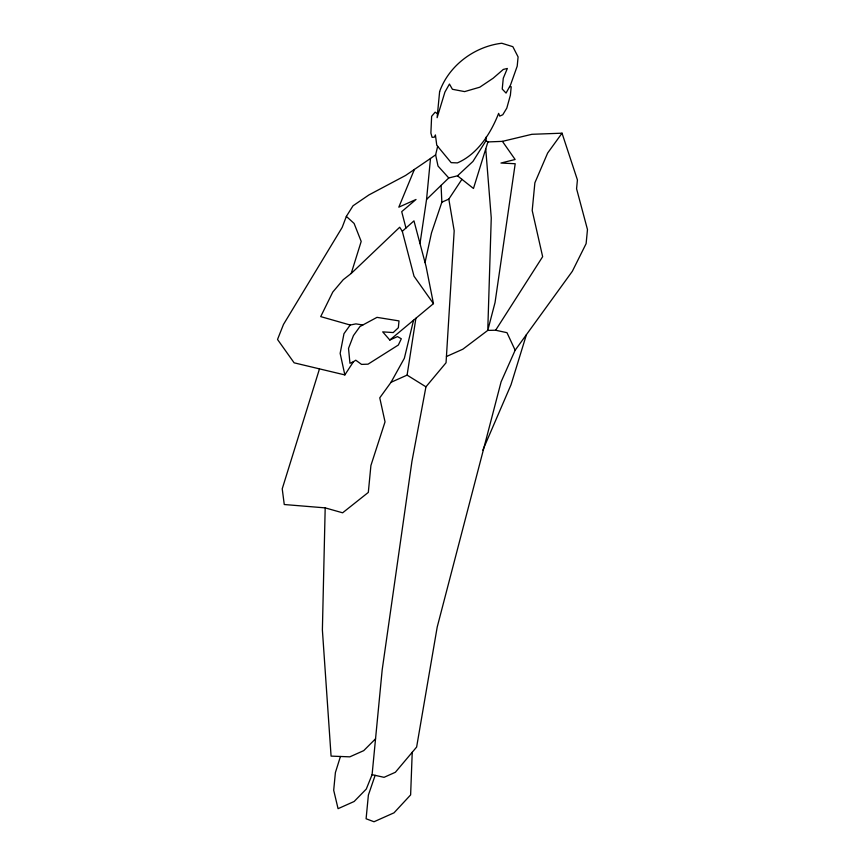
<?xml version="1.0" encoding="UTF-8"?>
<svg xmlns="http://www.w3.org/2000/svg" width="865" height="865" viewBox="0 0 865 865"><rect width="100%" height="100%" fill="white"/><g stroke="black" fill="none" stroke-linecap="round" stroke-linejoin="round"><path stroke-width="1.3" d="M319.488 368.868L282.228 488.833L284.261 504.522L325.186 507.874L322.386 629.958L331.079 756.118L349.806 756.843L363.722 750.636L375.551 738.807M412.227 752.269L410.626 794.903L394.018 812.819L374.015 821.75L366.1 818.766L368.382 795.076L375.14 775.343M420.001 243.584L426.553 199.447L430.5 158.468L435.625 154.857L437.658 146.347M340.442 756.486L335.393 772.586L333.695 790.264L338.064 808.678L354.153 801.487L366.284 789.053L372.091 774.672L382.189 669.834L411.924 461.467L425.948 386.817L446.048 362.759L454.19 230.804L448.816 199.101L461.921 179.315M426.553 199.447L448.762 177.963L457.499 175.822L472.95 161.431L485.989 140.703L486.368 136.724M325.186 507.874L342.627 512.804L368.317 492.412L370.912 465.5L385.033 421.861L379.757 397.835L391.023 382.308L407.101 375.118L415.892 318.266M425.039 262.528L431.505 232.858L441.864 202.205L441.074 185.402M413.557 320.223L404.355 358.261L391.023 382.308M485.989 140.703L487.914 141.936L502.414 141.363L531.889 134.302L562.034 133.188L577.42 179.942L576.577 188.775L587.476 229.56L586.124 243.627L572.338 271.286L515.151 350.217L501.105 381.822L437.203 627.071L416.627 747.046L395.37 772.272L384.06 777.321L372.091 774.672M526.439 334.625L511.01 384.784L482.832 450.135M487.914 141.936L473.469 188.473L457.499 175.822M362.813 324.991L355.937 323.878L350.206 325.024L320.71 316.612L332.766 292.067L343.243 279.687L351.201 273.47L361.192 241.432L354.099 223.44L346.357 216.391L353.017 205.794L368.912 194.939L405.577 175.465L430.5 158.468M346.357 216.391L342.172 227.419L283.493 324.418L277.524 339.469L294.132 362.824L344.843 374.913L353.439 361.732L355.775 360.208L361.548 364.392L368.025 364.176L398.354 345.016L401.306 338.777L397.489 336.593L389.812 340.021L382.708 331.879L393.218 332.56L398.343 327.738L399.003 320.904L376.999 317.358L359.981 326.516L353.439 335.588L348.519 348.4L349.957 363.289L353.439 361.732M414.4 169.443L398.819 207.157L416.022 199.469L401.706 211.655L405.955 228.025M446.437 356.531L462.851 349.2L487.763 330.398L495.634 330.235L542.647 256.689L532.202 210.519L534.873 182.807L547.653 153.029L562.034 133.188M350.206 325.024L343.978 333.663L340.15 353.353L344.843 374.913M351.201 273.47L399.695 227.236L402.301 231.29L414.011 276.195L433.452 303.637L389.812 340.021M402.301 231.29L413.967 220.867L426.045 266.301L433.452 303.637M441.864 202.205L448.816 199.101M509.615 86.63L511.204 86.749L510.393 95.182L506.804 108.114L502.781 114.753L499.732 116.115L498.64 113.38C490.823 133.275 477.675 154.154 457.401 162.901L451.162 162.652L436.771 145.266L435.409 134.94L434.392 137.167L432.078 137.319L430.889 133.08L431.624 116.321L435.149 112.169L437.495 113.693M495.634 330.235L506.977 332.679L515.151 350.217M407.101 375.118L425.948 386.817M448.762 177.963L438.025 166.058L435.625 154.857M502.414 141.363L515.129 159.495L500.965 163.042L515.205 163.734L495.05 302.523L487.763 330.398L491.255 217.948L485.741 148.931M439.625 91.582L437.117 117.694L444.924 92.068L449.454 84.056L452.427 89.29L464.613 91.603L479.783 87.203L493.137 78.239L503.3 69.438L507.355 68.454L503.268 78.228L502.23 89.073L506.057 93.074L510.491 85.062L517.205 66.162L518.092 56.917L512.848 46.678L501.786 43.25C474.485 46.494 448.881 65.524 439.625 91.582"/></g></svg>
